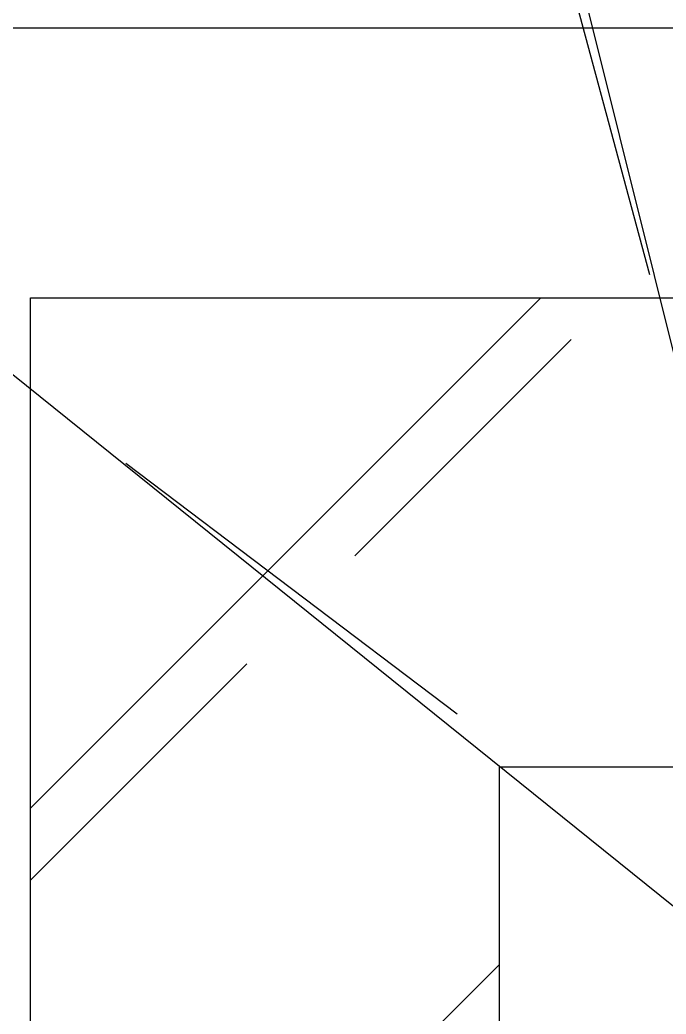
# Model space of a CAD drawing. Extents: x -437689 to -407696, y -55787 to -37037.
# Drawn here: x -434599.6 to -434441.2, y -41104.9 to -40861 of the extents above; entities that cross this region are included whole.
import ezdxf

# ---------------------------------------------------------------- set-up
doc = ezdxf.new("R2010")
doc.units = 0
doc.header["$LTSCALE"] = 150
doc.header["$MEASUREMENT"] = 0
doc.linetypes.add('DASHED', pattern=[0.75, 0.5, -0.25])
doc.layers.get('0').update_dxf_attribs({"linetype": 'CONTINUOUS'})
for name, color, linetype in [('DR', 6, 'CONTINUOUS'), ('HAT', 9, 'CONTINUOUS'), ('WALL', 7, 'CONTINUOUS')]:
    doc.layers.add(name, color=color, linetype=linetype)

msp = doc.modelspace()

# ---------------------------------------------------------------- linework, layer by layer
for p, q in [((-434597.02, -40929.19), (-433917.02, -40929.19)), ((-434597.02, -41384.19), (-434597.02, -40929.19)), ((-434482.02, -41044.19), (-434032.02, -41044.19)), ((-434482.02, -41269.19), (-434482.02, -41044.19))]:
    msp.add_line(p, q)
at = {"layer": 'DR', "linetype": 'CONTINUOUS', "ltscale": 900}
for p, q in [((-434527.72, -40587.73), (-434401.71, -41094.11)), ((-434642.36, -40914.97), (-434425.27, -41089.8))]:
    msp.add_line(p, q, dxfattribs=at)
at = {"layer": 'DR'}
for p, q in [((-434471.76, -40825.11), (-434445.25, -40923.43)), ((-434573.6, -40969.77), (-434492.42, -41031.26))]:
    msp.add_line(p, q, dxfattribs=at)
at = {"layer": 'HAT', "linetype": 'DASHED'}
msp.add_line((-434597.02, -41072.01), (-434454.19, -40929.19), dxfattribs=at)
at = {"layer": 'HAT'}
for p, q in [((-434597.02, -41054.34), (-434471.87, -40929.19)), ((-434597.02, -41207.71), (-434482.02, -41092.71))]:
    msp.add_line(p, q, dxfattribs=at)
at = {"layer": 'WALL', "color": 9}
msp.add_line((-433274.54, -40863.08), (-435242.04, -40863.08), dxfattribs=at)

doc.saveas('drawing.dxf')
